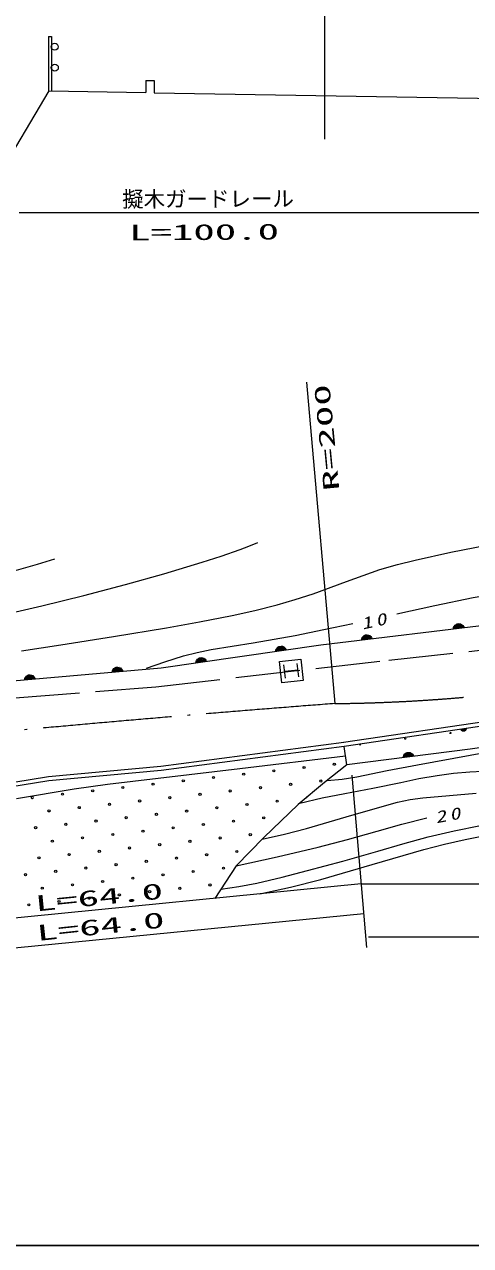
# Model space of a CAD drawing. Units: millimetres, scale not verified. Extents: x 65164 to 705164, y -267 to 359733.
# Drawn here: x 416654 to 458197, y 184733 to 298338 of the extents above; entities that cross this region are included whole.
import ezdxf
from ezdxf.enums import TextEntityAlignment as Align

# ---------------------------------------------------------------- set-up
doc = ezdxf.new("R2010")
doc.units = ezdxf.units.MM
doc.header["$LTSCALE"] = 1000
doc.linetypes.add('DASHED', pattern=[7.5, 6, -1.5])
doc.linetypes.add('LONG_DASHED_DOTTED', pattern=[15.25, 12, -1.5, 0.25, -1.5])
for name, color, linetype, lineweight in [('M-TTL-BAND', 7, 'Continuous', 25), ('S-BGD', 7, 'Continuous', 13), ('S-BGD-CRST', 4, 'Continuous', 13), ('S-BGD-HTXT', 6, 'Continuous', 13), ('S-BMK', 2, 'LONG_DASHED_DOTTED', 13)]:
    doc.layers.add(name, color=color, linetype=linetype, lineweight=lineweight)
doc.styles.add('ＭＳ ゴシック', font='')
doc.styles.get('ＭＳ ゴシック').set_extended_font_data('MS Gothic')

# ---------------------------------------------------------------- blocks, each defined once
blk = doc.blocks.new('BUHIN56')
at = {"color": 7, "linetype": 'Continuous', "lineweight": 13}
for p, q in [((-479, 21), (468, 104)), ((437, 164), (-459, 85)), ((-427, 151), (392, 222)), ((342, 281), (-383, 218)), ((-329, 285), (274, 338)), ((152, 390), (-219, 357))]:
    blk.add_line(p, q, dxfattribs=at)
blk.add_lwpolyline([(-498, -43), (-468, 75), (-419, 177), (-332, 295), (-228, 364), (-114, 412), (41, 425), (161, 398), (276, 348), (383, 247), (451, 155), (498, 43)], close=True, dxfattribs=at)
blk = doc.blocks.new('BUHIN57')
at = {"color": 7, "linetype": 'Continuous', "lineweight": 13}
for p, q in [((-479, -6), (461, 129)), ((428, 188), (-463, 60)), ((-435, 127), (379, 244)), ((326, 299), (-394, 196)), ((-344, 266), (255, 352)), ((130, 397), (-239, 345))]:
    blk.add_line(p, q, dxfattribs=at)
blk.add_lwpolyline([(-495, -71), (-472, 49), (-429, 153), (-348, 276), (-247, 351), (-136, 405), (17, 427), (139, 406), (256, 363), (368, 267), (442, 179), (495, 71)], close=True, dxfattribs=at)
blk = doc.blocks.new('BUHIN58')
at = {"color": 7, "linetype": 'Continuous', "lineweight": 13}
for p, q in [((-479, 5), (464, 119)), ((432, 178), (-462, 70)), ((-432, 136), (384, 235)), ((332, 292), (-390, 205)), ((-338, 274), (263, 347)), ((139, 395), (-231, 350))]:
    blk.add_line(p, q, dxfattribs=at)
blk.add_lwpolyline([(-496, -60), (-470, 59), (-425, 162), (-342, 283), (-240, 356), (-128, 408), (26, 426), (148, 403), (264, 357), (374, 259), (445, 170), (496, 60)], close=True, dxfattribs=at)

msp = doc.modelspace()

# ---------------------------------------------------------------- linework, layer by layer
at = {"layer": 'M-TTL-BAND'}
msp.add_line((65164, 184733), (604164, 184733), dxfattribs=at)
at = {"layer": 'S-BGD'}
for p, q in [((418912, 297206), (419169, 297206)), ((444261, 240609), (469912, 243720)), ((429384, 238477), (444261, 240609)), ((440952, 237508), (440821, 238751)), ((442195, 237639), (442065, 238882)), ((413088, 237055), (429384, 238477)), ((442130, 238261), (440887, 238130)), ((446379, 231551), (466363, 234524)), ((466420, 234128), (446438, 231156)), ((457773, 232804), (457304, 232732)), ((457321, 232703), (457766, 232771)), ((457752, 232737), (457345, 232675)), ((457372, 232648), (457732, 232702)), ((457707, 232667), (457408, 232621)), ((457471, 232599), (457655, 232627)), ((467616, 232296), (458143, 230908)), ((429345, 229323), (446386, 231552)), ((446438, 231156), (429389, 228925)), ((446686, 229469), (446438, 231156)), ((458143, 230908), (446686, 229469)), ((436720, 229129), (446563, 230305)), ((451935, 230191), (452878, 230310)), ((452845, 230369), (451952, 230256)), ((451982, 230323), (452798, 230426)), ((452745, 230482), (452023, 230391)), ((452075, 230461), (452675, 230536)), ((452551, 230584), (452182, 230537)), ((404435, 226071), (418890, 228357)), ((418890, 228357), (429345, 229323)), ((429389, 228925), (418940, 227960)), ((424383, 227653), (436720, 229129)), ((418940, 227960), (404491, 225675)), ((415929, 226325), (421284, 227211)), ((421284, 227211), (424383, 227653))]:
    msp.add_line(p, q, dxfattribs=at)
at = {"layer": 'S-BGD', "linetype": 'DASHED'}
for p, q in [((450571, 239207), (463891, 240643)), ((428878, 236710), (450571, 239207)), ((415803, 235681), (428878, 236710))]:
    msp.add_line(p, q, dxfattribs=at)
at = {"layer": 'S-BGD'}
for points in [[(386363, 239489), (388292, 239526), (390217, 239623), (394545, 240019), (398878, 240476), (401436, 240796), (403986, 241176), (406270, 241571), (408553, 242027), (413417, 243125), (418285, 244260), (422180, 245211), (426061, 246220), (429638, 247229), (433208, 248298), (434984, 248869), (436752, 249500), (437563, 249812), (438383, 250133)], [(416397, 240066), (420033, 240608), (424957, 241386), (429887, 242204), (432949, 242747), (435998, 243350), (438103, 243821), (440195, 244350), (441878, 244825), (443553, 245361), (446636, 246524), (449737, 247630), (451381, 248097), (453049, 248507), (456367, 249226), (459706, 249887)], [(400292, 242742), (404887, 244007), (409472, 245333), (410839, 245996), (412227, 246602), (413296, 246930), (414386, 247202), (416129, 247634), (417860, 248125), (418672, 248369), (419493, 248620)], [(451338, 243495), (454872, 244291), (458422, 245029), (460618, 245395), (462828, 245701), (464473, 245897), (466132, 246034), (467040, 246052), (467955, 246009), (468866, 245898), (469774, 245748)], [(428037, 238460), (429740, 239053), (431467, 239590), (432743, 239913), (434042, 240179), (437953, 240807), (441852, 241494), (444544, 242036), (447239, 242597)], [(444839, 227987), (446230, 228137), (447610, 228347), (450414, 228928), (453243, 229453), (458147, 230353), (463060, 231258), (466764, 231889), (470474, 232460), (472401, 232644), (474335, 232768), (476598, 232915), (478863, 233123), (480926, 233355), (482994, 233648), (484136, 233854), (485292, 234002), (487143, 233997), (488986, 234053), (489929, 234210), (490867, 234428), (491257, 234529), (491646, 234632)], [(442287, 225895), (444378, 226377), (446481, 226799), (449103, 227278), (451716, 227815), (453387, 228174), (455079, 228476), (456596, 228672), (458130, 228810), (460552, 228942)], [(438795, 222546), (440863, 223009), (442915, 223530), (447148, 224788), (451398, 225989), (452560, 226221), (453744, 226396), (458720, 226821)], [(436373, 220069), (440188, 220900), (443993, 221791), (446749, 222508), (449499, 223287), (451808, 223937), (454127, 224537)], [(434950, 217881), (436621, 218134), (438280, 218446), (440646, 218998), (443008, 219612), (446292, 220491), (449568, 221430), (451903, 222120), (454255, 222753), (456671, 223304), (459110, 223799)], [(438587, 217448), (441431, 218090), (444260, 218791), (449048, 220170), (453842, 221570), (455755, 222072), (457681, 222514), (459542, 222887), (461424, 223201), (462840, 223382), (464262, 223503), (466087, 223569), (467925, 223576), (470792, 223556), (473656, 223529)]]:
    msp.add_lwpolyline(points, dxfattribs=at)
for points in [[(442398, 239294), (442608, 237305), (440619, 237096), (440409, 239085)], [(457781, 232836), (457770, 232776), (457749, 232724), (457709, 232662), (457659, 232624), (457604, 232597), (457527, 232585), (457466, 232595), (457407, 232616), (457351, 232663), (457314, 232707), (457287, 232761)], [(451918, 230126), (451944, 230245), (451988, 230349), (452071, 230471), (452173, 230544), (452285, 230596), (452439, 230615), (452560, 230592), (452677, 230546), (452787, 230449), (452859, 230360), (452910, 230251)]]:
    msp.add_lwpolyline(points, close=True, dxfattribs=at)
for centre, radius in [((452109, 231888), 49.8), ((456319, 232415), 49.8), ((445504, 229511), 99.5), ((434258, 228275), 99.5), ((437070, 228584), 99.5), ((439881, 228893), 99.5), ((442693, 229202), 99.5), ((425824, 227348), 99.5), ((428635, 227657), 99.5), ((431447, 227966), 99.5), ((438630, 227333), 99.5), ((441441, 227642), 99.5), ((444253, 227951), 99.5), ((420201, 226730), 99.5), ((423012, 227039), 99.5), ((427384, 226097), 99.5), ((430195, 226406), 99.5), ((433007, 226715), 99.5), ((435818, 227024), 99.5), ((440190, 226082), 99.5), ((418949, 225170), 99.5), ((421761, 225479), 99.5), ((424572, 225788), 99.5), ((428944, 224846), 99.5), ((431756, 225155), 99.5), ((434567, 225464), 99.5), ((437379, 225773), 99.5), ((420510, 223919), 99.5), ((423321, 224228), 99.5), ((426133, 224537), 99.5), ((433316, 223903), 99.5), ((436127, 224212), 99.5), ((438939, 224521), 99.5), ((417698, 223610), 99.5), ((422070, 222668), 99.5), ((424881, 222977), 99.5), ((427693, 223286), 99.5), ((430504, 223595), 99.5), ((434876, 222652), 99.5), ((437688, 222961), 99.5), ((419258, 222359), 99.5), ((426442, 221725), 99.5), ((429253, 222034), 99.5), ((432065, 222343), 99.5), ((418007, 220798), 99.5), ((420819, 221107), 99.5), ((423630, 221416), 99.5), ((428002, 220474), 99.5), ((430813, 220783), 99.5), ((433625, 221092), 99.5), ((436436, 221401), 99.5), ((416756, 219238), 99.5), ((419567, 219547), 99.5), ((422379, 219856), 99.5), ((425190, 220165), 99.5), ((429562, 219223), 99.5), ((432373, 219532), 99.5), ((435185, 219841), 99.5), ((421127, 218296), 99.5), ((423939, 218605), 99.5), ((426750, 218914), 99.5), ((433934, 218280), 99.5), ((418316, 217987), 99.5), ((422688, 217045), 99.5), ((425499, 217354), 99.5), ((428311, 217663), 99.5), ((431122, 217972), 99.5), ((417065, 216427), 99.5), ((419876, 216736), 99.5)]:
    msp.add_circle(centre, radius, dxfattribs=at)
for centre, radius, start, end in [((447899, 231362), 49.8, 169.98158, 27.33203), ((417389, 226421), 99.5, 113.65211, 84.46371), ((443002, 226391), 99.5, 85.69686, 175.25369)]:
    msp.add_arc(centre, radius, start, end, dxfattribs=at)
at = {"layer": 'S-BGD-CRST', "linetype": 'LONG_DASHED_DOTTED'}
msp.add_line((444592, 299675), (444592, 286695), dxfattribs=at)
at = {"layer": 'S-BGD-CRST'}
for p, q in [((418912, 297206), (418912, 292145)), ((419169, 297206), (419169, 292141)), ((427952, 293106), (428721, 293106)), ((427952, 293106), (427952, 291996)), ((428721, 293106), (428721, 291983)), ((413691, 283297), (418948, 292145)), ((418948, 292145), (427952, 291996)), ((428721, 291983), (465557, 291375))]:
    msp.add_line(p, q, dxfattribs=at)
for centre in [(419474, 296262), (419484, 294314)]:
    msp.add_circle(centre, 324, dxfattribs=at)
at = {"layer": 'S-BGD-HTXT'}
for p, q in [((416177, 280847), (463938, 280847)), ((442912, 265054), (445552, 235158)), ((446686, 229469), (444607, 227801)), ((447154, 228484), (448520, 212474)), ((444607, 227801), (442128, 225765)), ((442128, 225765), (438941, 222695)), ((438941, 222695), (436373, 220069)), ((436373, 220069), (434396, 217029)), ((448017, 218376), (388327, 212473)), ((448017, 218376), (524420, 218376)), ((388526, 209730), (448251, 215636)), ((448700, 213459), (525071, 213459))]:
    msp.add_line(p, q, dxfattribs=at)
at = {"layer": 'S-BMK'}
for centre, radius, start, end in [((444091, 388433), 153282, 270.54597, 286.35797), ((592567, -1677928), 1918727, 94.39438, 96.12582)]:
    msp.add_arc(centre, radius, start, end, dxfattribs=at)

# ---------------------------------------------------------------- block references
at = {"layer": 'S-BGD'}
for name, p in [('BUHIN58', (457087, 242165)), ('BUHIN58', (448536, 241128)), ('BUHIN57', (440542, 240076)), ('BUHIN57', (433103, 239010)), ('BUHIN56', (417162, 237410)), ('BUHIN56', (425310, 238121))]:
    msp.add_blockref(name, p, dxfattribs=at)

# ---------------------------------------------------------------- texts
at = {"layer": 'S-BGD', "char_height": 1100, "attachment_point": 7, "style": 'ＭＳ ゴシック'}
for s, insert, rotation in [('\\T1.33;\\W1.35;\\Q15;10', (448153, 242021), 12.4), ('\\T1.33;\\W1.35;\\Q15;20', (455012, 223996), 10.7)]:
    msp.add_mtext(s, dxfattribs=dict(at, insert=insert, rotation=rotation))
at = {"layer": 'S-BGD-HTXT', "style": 'ＭＳ ゴシック'}
msp.add_text('擬木ガードレール', height=1466, rotation=0.2, dxfattribs=at).set_placement((425756, 280904), align=Align.BOTTOM_LEFT)
at = {"layer": 'S-BGD-HTXT', "style": 'ＭＳ ゴシック', "width": 2}
for s, rotation, p in [('L=100.0', 0.4, (426410, 277798)), ('R=200', 95.4, (446422, 255035)), ('L=64.0', 5.8, (417762, 215376)), ('L=64.0', 6.1, (417912, 212628))]:
    msp.add_text(s, height=1466, rotation=rotation, dxfattribs=at).set_placement(p, align=Align.BOTTOM_LEFT)

doc.saveas('drawing.dxf')
